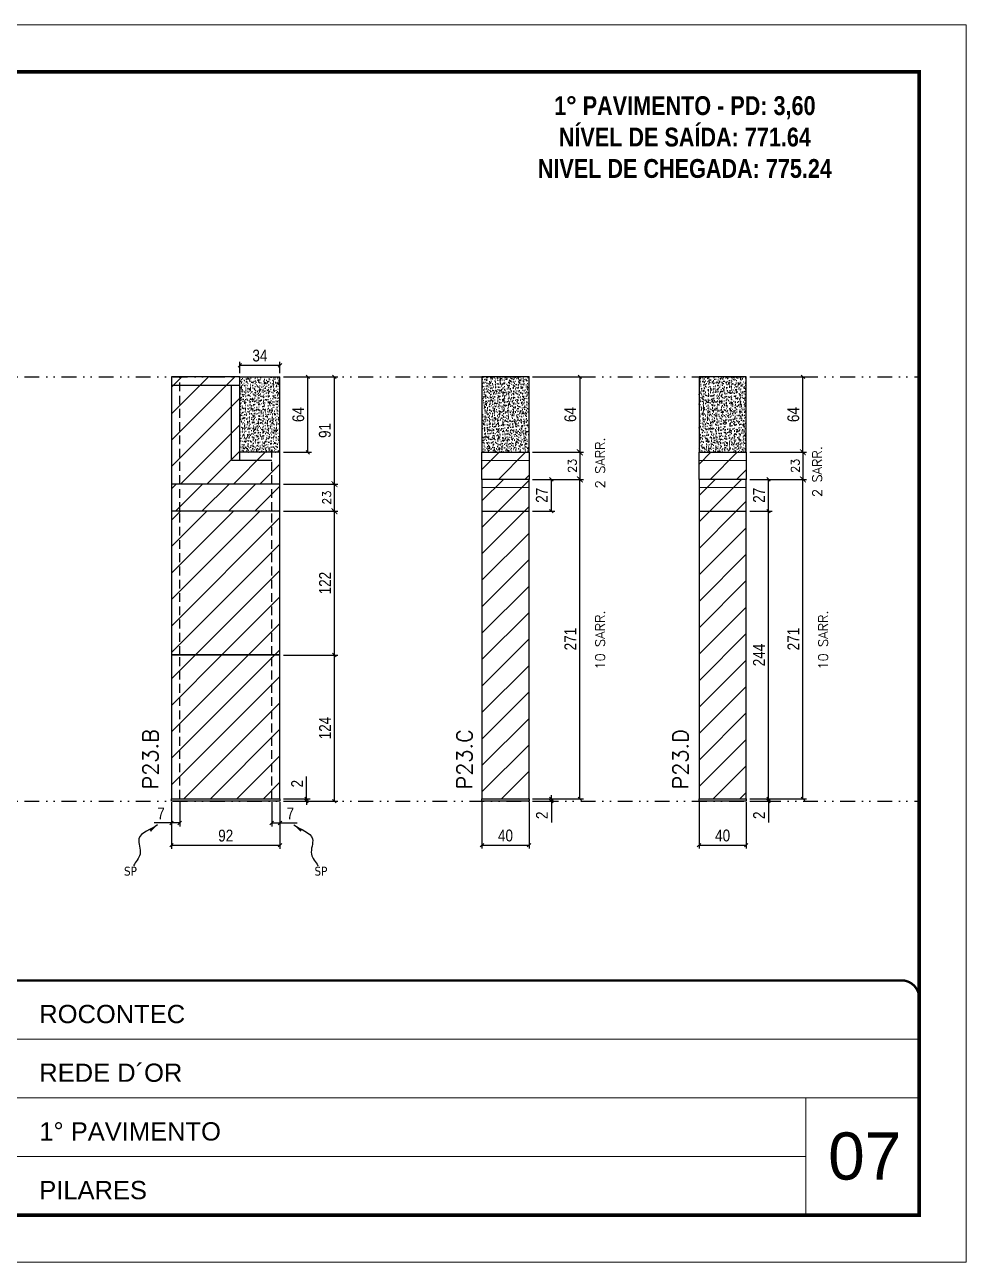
# Model space of a CAD drawing. Extents: x 2949 to 9203, y -16089 to 12527.
# Drawn here: x 6819 to 7618, y 10328 to 11378 of the extents above; entities that cross this region are included whole.
import ezdxf

# ---------------------------------------------------------------- set-up
doc = ezdxf.new("R2010")
doc.units = 0
for name, pattern in [('CONTINUO', [0]), ('DASHED', [0.75, 0.5, -0.25]), ('DIVIDE2', [0.625, 0.25, -0.125, 0, -0.125, 0, -0.125]), ('HIDDEN', [0.375, 0.25, -0.125])]:
    doc.linetypes.add(name, pattern=pattern)
for name, color, linetype, lineweight in [('CARIMBO', 255, 'Continuous', 9), ('Folhas', 255, 'Continuous', 9), ('Hachura', 251, 'Continuous', 9), ('Sarr 2.2x7', 40, 'Continuous', 9), ('SARRAFO DE PRESSAO', 251, 'DASHED', 9), ('Texto Seção', 7, 'Continuous', 15)]:
    doc.layers.add(name, color=color, linetype=linetype, lineweight=lineweight)
for name, color, linetype in [('COTA', 241, 'Continuous'), ('NOMENCLATURA', 7, 'Continuous'), ('Nível', 160, 'Continuous'), ('Painéis', 200, 'Continuous'), ('SARR_2.2x7', 40, 'Continuous'), ('Sarrafo de Pressão', 42, 'HIDDEN'), ('texto', 7, 'Continuous')]:
    doc.layers.add(name, color=color, linetype=linetype)
doc.styles.add('ARIAL', font='arial.ttf')
doc.styles.add('COTA TECNICA', font='techl___.ttf', dxfattribs={"height": 10})
doc.styles.add('COTA TECNICA-50', font='techl___.ttf', dxfattribs={"height": 10})
doc.styles.add('REGUA-120', font='ROMANS.shx', dxfattribs={"height": 15})
doc.styles.add('ROMANC', font='techb___.ttf', dxfattribs={"height": 2.5})
doc.styles.add('ROMANS', font='romans.shx')
doc.styles.get("Standard").update_dxf_attribs({"font": 'arial.ttf'})
doc.dimstyles.new('COTA PAINEL-50', dxfattribs={"dimtxt": 10, "dimasz": 3, "dimexe": 3, "dimexo": 3, "dimgap": 3, "dimtad": 1, "dimdec": 1, "dimzin": 12, "dimdsep": 46, "dimtxsty": 'COTA TECNICA-50', "dimblk1": 'OBLIQUE', "dimblk2": 'OBLIQUE', "dimsah": 1, "dimcen": 0.9, "dimclrd": 4, "dimclre": 4, "dimclrt": 240, "dimadec": 1, "dimazin": 3, "dimtfac": 1, "dimtdec": 1, "dimtmove": 0, "dimatfit": 3, "dimfxl": 1, "dimtolj": 1, "dimtzin": 12, "dimarcsym": 0})
doc.dimstyles.new('Cota Paínel', dxfattribs={"dimtxt": 7, "dimasz": 5, "dimexe": 3, "dimexo": 3, "dimgap": 3, "dimtad": 1, "dimdec": 1, "dimzin": 12, "dimdsep": 46, "dimtxsty": 'ROMANS', "dimblk": 'ARCHTICK', "dimcen": 0, "dimclrd": 4, "dimclre": 4, "dimclrt": 1, "dimadec": 1, "dimazin": 3, "dimtfac": 1, "dimtdec": 1, "dimtmove": 0, "dimatfit": 3, "dimldrblk": 'OBLIQUE', "dimfxl": 1, "dimtolj": 1, "dimtzin": 12, "dimarcsym": 0})
doc.dimstyles.new('PAINEL', dxfattribs={"dimtxt": 10, "dimasz": 3, "dimexe": 3, "dimexo": 3, "dimgap": 3, "dimtad": 1, "dimdec": 1, "dimzin": 12, "dimdsep": 46, "dimtxsty": 'COTA TECNICA', "dimblk1": 'OBLIQUE', "dimblk2": 'OBLIQUE', "dimsah": 1, "dimcen": 0.9, "dimclrd": 4, "dimclre": 4, "dimclrt": 240, "dimadec": 1, "dimazin": 3, "dimtfac": 1, "dimtdec": 1, "dimtmove": 0, "dimatfit": 3, "dimfxl": 1, "dimtolj": 1, "dimtzin": 12, "dimarcsym": 0})
doc.dimstyles.get("Standard").update_dxf_attribs({"dimtxt": 0.18, "dimasz": 0.18, "dimexe": 0.18, "dimexo": 0.0625, "dimgap": 0.09, "dimtad": 0, "dimtih": 1, "dimtoh": 1, "dimdec": 4, "dimzin": 0, "dimdsep": 46, "dimtxsty": 'Standard', "dimcen": 0.09, "dimadec": 0, "dimazin": 0, "dimtfac": 1, "dimtdec": 4, "dimtofl": 0, "dimtmove": 0, "dimatfit": 3, "dimfxl": 1, "dimtolj": 1, "dimtzin": 0, "dimarcsym": 0})
pattern_1 = [(45, (-126071.967, -22713.47), (-11.2253202, 11.2253202), [])]

# ---------------------------------------------------------------- blocks, each defined once
blk = doc.blocks.new('9999999999')
at = {"color": 30, "linetype": 'CONTINUO'}
for p, q in [((98564.6, 34379.6), (99584, 34379.6)), ((98564.6, 34329.8), (99488, 34329.8)), ((99584, 34329.8), (99488, 34329.8)), ((99488, 34329.8), (99488, 34230.2)), ((98564.6, 34280), (99488, 34280))]:
    blk.add_line(p, q, dxfattribs=at)
at = {"color": 30, "linetype": 'CONTINUO', "const_width": 2}
blk.add_lwpolyline([(99584, 34230.2), (99584, 34414.4, 0.414214), (99569, 34429.4), (98229, 34429.4, 0.414214), (98214, 34414.4), (98214, 34245.2, 0.414214), (98229, 34230.2), (99584, 34230.2)], format="xyb", dxfattribs=at)
at = {"layer": 'Folhas'}
blk.add_lwpolyline([(98139, 34190.2), (99624, 34190.2), (99624, 35240.2), (98139, 35240.2)], close=True, dxfattribs=at)
at = {"layer": 'Folhas', "color": 30, "const_width": 3}
blk.add_lwpolyline([(98214, 34230.2), (99584, 34230.2), (99584, 35200.2), (98214, 35200.2)], close=True, dxfattribs=at)
at = {"color": 7, "linetype": 'Continuous', "ltscale": 5, "style": 'ARIAL'}
for s, height, p in [('ROCONTEC', 15.48, (98837.7, 34393.1)), ('REDE D´OR', 15.48, (98837.7, 34343.3)), ('1° PAVIMENTO', 15.483, (98837.7, 34293.5)), ('PILARES', 15.48, (98837.7, 34243.7))]:
    blk.add_text(s, height=height, dxfattribs=at).set_placement(p)
blk = doc.blocks.new('_Oblique')
at = {"color": 0, "linetype": 'ByBlock', "lineweight": -2}
blk.add_line((-0.5, -0.5), (0.5, 0.5), dxfattribs=at)
blk = doc.blocks.new('*D227')
at = {"layer": 'COTA', "color": 4, "lineweight": -2, "transparency": 16777216}
for p, q in [((6943.4, 10718.4), (6943.4, 10679)), ((7035.4, 10718.4), (7035.4, 10679)), ((6943.4, 10682), (7035.4, 10682))]:
    blk.add_line(p, q, dxfattribs=at)
at = {"layer": 'Defpoints', "color": 0, "transparency": 16777216}
for p in [(6943.4, 10721.4), (7035.4, 10721.4), (7035.4, 10682)]:
    blk.add_point(p, dxfattribs=at)
at = {"layer": 'COTA', "color": 4, "lineweight": -2, "transparency": 16777216, "xscale": 3, "yscale": 3, "zscale": 3, "rotation": 180}
blk.add_blockref('_Oblique', (6943.4, 10682), dxfattribs=at)
at = {"layer": 'COTA', "color": 4, "lineweight": -2, "transparency": 16777216, "xscale": 3, "yscale": 3, "zscale": 3}
blk.add_blockref('_Oblique', (7035.4, 10682), dxfattribs=at)
at = {"layer": 'COTA', "color": 240, "transparency": 16777216, "insert": (6989.4, 10690.1), "char_height": 10, "attachment_point": 5, "style": 'COTA TECNICA'}
blk.add_mtext('\\A1;92', dxfattribs=at)
blk = doc.blocks.new('*D228')
at = {"layer": 'COTA', "color": 4, "lineweight": -2, "transparency": 16777216}
for p, q in [((7206.7, 10718.4), (7206.7, 10679.1)), ((7246.7, 10718.4), (7246.7, 10679.1)), ((7206.7, 10682.1), (7246.7, 10682.1))]:
    blk.add_line(p, q, dxfattribs=at)
at = {"layer": 'Defpoints', "color": 0, "transparency": 16777216}
for p in [(7206.7, 10721.4), (7246.7, 10721.4), (7246.7, 10682.1)]:
    blk.add_point(p, dxfattribs=at)
at = {"layer": 'COTA', "color": 4, "lineweight": -2, "transparency": 16777216, "xscale": 3, "yscale": 3, "zscale": 3, "rotation": 180}
blk.add_blockref('_Oblique', (7206.7, 10682.1), dxfattribs=at)
at = {"layer": 'COTA', "color": 4, "lineweight": -2, "transparency": 16777216, "xscale": 3, "yscale": 3, "zscale": 3}
blk.add_blockref('_Oblique', (7246.7, 10682.1), dxfattribs=at)
at = {"layer": 'COTA', "color": 240, "transparency": 16777216, "insert": (7226.7, 10690.2), "char_height": 10, "attachment_point": 5, "style": 'COTA TECNICA'}
blk.add_mtext('\\A1;40', dxfattribs=at)
blk = doc.blocks.new('*D229')
at = {"layer": 'COTA', "color": 4, "lineweight": -2, "transparency": 16777216}
for p, q in [((7390.9, 10718.4), (7390.9, 10679.1)), ((7430.9, 10718.4), (7430.9, 10679.1)), ((7390.9, 10682.1), (7430.9, 10682.1))]:
    blk.add_line(p, q, dxfattribs=at)
at = {"layer": 'Defpoints', "color": 0, "transparency": 16777216}
for p in [(7390.9, 10721.4), (7430.9, 10721.4), (7430.9, 10682.1)]:
    blk.add_point(p, dxfattribs=at)
at = {"layer": 'COTA', "color": 4, "lineweight": -2, "transparency": 16777216, "xscale": 3, "yscale": 3, "zscale": 3, "rotation": 180}
blk.add_blockref('_Oblique', (7390.9, 10682.1), dxfattribs=at)
at = {"layer": 'COTA', "color": 4, "lineweight": -2, "transparency": 16777216, "xscale": 3, "yscale": 3, "zscale": 3}
blk.add_blockref('_Oblique', (7430.9, 10682.1), dxfattribs=at)
at = {"layer": 'COTA', "color": 240, "transparency": 16777216, "insert": (7410.9, 10690.2), "char_height": 10, "attachment_point": 5, "style": 'COTA TECNICA'}
blk.add_mtext('\\A1;40', dxfattribs=at)
blk = doc.blocks.new('*D230')
at = {"layer": 'COTA', "color": 4, "lineweight": -2, "transparency": 16777216}
for p, q in [((7433.9, 11079.4), (7482, 11079.4)), ((7479, 11015.4), (7479, 11079.4)), ((7433.9, 11015.4), (7482, 11015.4))]:
    blk.add_line(p, q, dxfattribs=at)
at = {"layer": 'Defpoints', "color": 0, "transparency": 16777216}
for p in [(7430.9, 11079.4), (7479, 11079.4), (7430.9, 11015.4)]:
    blk.add_point(p, dxfattribs=at)
at = {"layer": 'COTA', "color": 4, "lineweight": -2, "transparency": 16777216, "xscale": 3, "yscale": 3, "zscale": 3}
for p, rotation in [((7479, 11079.4), 90), ((7479, 11015.4), 270)]:
    blk.add_blockref('_Oblique', p, dxfattribs=dict(at, rotation=rotation))
at = {"layer": 'COTA', "color": 240, "transparency": 16777216, "insert": (7470.9, 11047.4), "char_height": 10, "attachment_point": 5, "rotation": 90, "style": 'COTA TECNICA'}
blk.add_mtext('\\A1;64', dxfattribs=at)
blk = doc.blocks.new('*D233')
at = {"layer": 'COTA', "color": 4, "lineweight": -2, "transparency": 16777216}
for p, q in [((6943.4, 10716.4), (6943.4, 10697.9)), ((6950.4, 10718.4), (6950.4, 10697.9)), ((6943.4, 10700.9), (6928.7, 10700.9)), ((6950.4, 10700.9), (6943.4, 10700.9))]:
    blk.add_line(p, q, dxfattribs=at)
at = {"layer": 'Defpoints', "color": 0, "transparency": 16777216}
for p in [(6950.4, 10721.4), (6943.4, 10719.4), (6943.4, 10700.9)]:
    blk.add_point(p, dxfattribs=at)
at = {"layer": 'COTA', "color": 4, "lineweight": -2, "transparency": 16777216, "xscale": 3, "yscale": 3, "zscale": 3, "rotation": 180}
blk.add_blockref('_Oblique', (6943.4, 10700.9), dxfattribs=at)
at = {"layer": 'COTA', "color": 4, "lineweight": -2, "transparency": 16777216, "xscale": 3, "yscale": 3, "zscale": 3}
blk.add_blockref('_Oblique', (6950.4, 10700.9), dxfattribs=at)
at = {"layer": 'COTA', "color": 240, "transparency": 16777216, "insert": (6934.5, 10709), "char_height": 10, "attachment_point": 5, "style": 'COTA TECNICA-50'}
blk.add_mtext('\\A1;7', dxfattribs=at)
blk = doc.blocks.new('*D234')
at = {"layer": 'COTA', "color": 4, "lineweight": -2, "transparency": 16777216}
for p, q in [((7028.4, 10718.4), (7028.4, 10697.9)), ((7035.4, 10716.4), (7035.4, 10697.9)), ((7028.4, 10700.9), (7035.4, 10700.9)), ((7035.4, 10700.9), (7050.1, 10700.9))]:
    blk.add_line(p, q, dxfattribs=at)
at = {"layer": 'Defpoints', "color": 0, "transparency": 16777216}
for p in [(7028.4, 10721.4), (7035.4, 10719.4), (7035.4, 10700.9)]:
    blk.add_point(p, dxfattribs=at)
at = {"layer": 'COTA', "color": 4, "lineweight": -2, "transparency": 16777216, "xscale": 3, "yscale": 3, "zscale": 3, "rotation": 180}
blk.add_blockref('_Oblique', (7028.4, 10700.9), dxfattribs=at)
at = {"layer": 'COTA', "color": 4, "lineweight": -2, "transparency": 16777216, "xscale": 3, "yscale": 3, "zscale": 3}
blk.add_blockref('_Oblique', (7035.4, 10700.9), dxfattribs=at)
at = {"layer": 'COTA', "color": 240, "transparency": 16777216, "insert": (7044.2, 10709), "char_height": 10, "attachment_point": 5, "style": 'COTA TECNICA-50'}
blk.add_mtext('\\A1;7', dxfattribs=at)
blk = doc.blocks.new('*D237')
at = {"layer": 'COTA', "color": 4, "lineweight": -2, "transparency": 16777216}
for p, q in [((7038.4, 10843.4), (7084.6, 10843.4)), ((7081.6, 10719.4), (7081.6, 10843.4)), ((7038.4, 10719.4), (7084.6, 10719.4))]:
    blk.add_line(p, q, dxfattribs=at)
at = {"layer": 'Defpoints', "color": 0, "transparency": 16777216}
for p in [(7035.4, 10843.4), (7081.6, 10843.4), (7035.4, 10719.4)]:
    blk.add_point(p, dxfattribs=at)
at = {"layer": 'COTA', "color": 4, "lineweight": -2, "transparency": 16777216, "xscale": 3, "yscale": 3, "zscale": 3}
for p, rotation in [((7081.6, 10843.4), 90), ((7081.6, 10719.4), 270)]:
    blk.add_blockref('_Oblique', p, dxfattribs=dict(at, rotation=rotation))
at = {"layer": 'COTA', "color": 240, "transparency": 16777216, "insert": (7073.6, 10781.4), "char_height": 10, "attachment_point": 5, "rotation": 90, "style": 'COTA TECNICA-50'}
blk.add_mtext('\\A1;124', dxfattribs=at)
blk = doc.blocks.new('*D238')
at = {"layer": 'COTA', "color": 4, "lineweight": -2, "transparency": 16777216}
for p, q in [((7057.9, 10721.4), (7057.9, 10740.2)), ((7038.4, 10721.4), (7060.9, 10721.4)), ((7057.9, 10719.4), (7057.9, 10721.4)), ((7038.4, 10719.4), (7060.9, 10719.4)), ((7057.9, 10719.4), (7057.9, 10716.4))]:
    blk.add_line(p, q, dxfattribs=at)
at = {"layer": 'Defpoints', "color": 0, "transparency": 16777216}
for p in [(7035.4, 10721.4), (7035.4, 10719.4), (7057.9, 10719.4)]:
    blk.add_point(p, dxfattribs=at)
at = {"layer": 'COTA', "color": 4, "lineweight": -2, "transparency": 16777216, "xscale": 3, "yscale": 3, "zscale": 3}
for p, rotation in [((7057.9, 10721.4), 270), ((7057.9, 10719.4), 90)]:
    blk.add_blockref('_Oblique', p, dxfattribs=dict(at, rotation=rotation))
at = {"layer": 'COTA', "color": 240, "transparency": 16777216, "insert": (7049.9, 10734.2), "char_height": 10, "attachment_point": 5, "rotation": 90, "style": 'COTA TECNICA-50'}
blk.add_mtext('\\A1;2', dxfattribs=at)
blk = doc.blocks.new('*D239')
at = {"layer": 'COTA', "color": 4, "lineweight": -2, "transparency": 16777216}
for p, q in [((7249.7, 10721.4), (7268.6, 10721.4)), ((7265.6, 10721.4), (7265.6, 10724.4)), ((7265.6, 10721.4), (7265.6, 10719.4)), ((7249.7, 10719.4), (7268.6, 10719.4)), ((7265.6, 10719.4), (7265.6, 10701.3))]:
    blk.add_line(p, q, dxfattribs=at)
at = {"layer": 'Defpoints', "color": 0, "transparency": 16777216}
for p in [(7246.7, 10721.4), (7265.6, 10721.4), (7246.7, 10719.4)]:
    blk.add_point(p, dxfattribs=at)
at = {"layer": 'COTA', "color": 4, "lineweight": -2, "transparency": 16777216, "xscale": 3, "yscale": 3, "zscale": 3}
for p, rotation in [((7265.6, 10721.4), 270), ((7265.6, 10719.4), 90)]:
    blk.add_blockref('_Oblique', p, dxfattribs=dict(at, rotation=rotation))
at = {"layer": 'COTA', "color": 240, "transparency": 16777216, "insert": (7257.6, 10707.4), "char_height": 10, "attachment_point": 5, "rotation": 90, "style": 'COTA TECNICA-50'}
blk.add_mtext('\\A1;2', dxfattribs=at)
blk = doc.blocks.new('*D249')
at = {"layer": 'COTA', "color": 4, "linetype": 'ByBlock', "lineweight": -2, "transparency": 16777216}
for p, q in [((7249.7, 11079.4), (7292.8, 11079.4)), ((7289.8, 11079.4), (7289.8, 11015.4)), ((7249.7, 11015.4), (7292.8, 11015.4))]:
    blk.add_line(p, q, dxfattribs=at)
at = {"layer": 'Defpoints', "color": 0, "linetype": 'ByBlock', "transparency": 16777216}
for p in [(7246.7, 11079.4), (7246.7, 11015.4), (7289.8, 11015.4)]:
    blk.add_point(p, dxfattribs=at)
at = {"layer": 'COTA', "color": 4, "linetype": 'ByBlock', "lineweight": -2, "transparency": 16777216, "xscale": 3, "yscale": 3, "zscale": 3}
for p, rotation in [((7289.8, 11079.4), 90), ((7289.8, 11015.4), 270)]:
    blk.add_blockref('_Oblique', p, dxfattribs=dict(at, rotation=rotation))
at = {"layer": 'COTA', "color": 240, "linetype": 'ByBlock', "transparency": 16777216, "insert": (7281.7, 11047.4), "char_height": 10, "attachment_point": 5, "rotation": 90, "style": 'COTA TECNICA'}
blk.add_mtext('\\A1;64', dxfattribs=at)
blk = doc.blocks.new('*D250')
at = {"layer": 'COTA', "color": 4, "linetype": 'ByBlock', "lineweight": -2, "transparency": 16777216}
for p, q in [((7249.7, 10992.4), (7292.8, 10992.4)), ((7289.8, 10721.4), (7289.8, 10992.4)), ((7249.7, 10721.4), (7292.8, 10721.4))]:
    blk.add_line(p, q, dxfattribs=at)
at = {"layer": 'Defpoints', "color": 0, "linetype": 'ByBlock', "transparency": 16777216}
for p in [(7246.7, 10992.4), (7289.8, 10992.4), (7246.7, 10721.4)]:
    blk.add_point(p, dxfattribs=at)
at = {"layer": 'COTA', "color": 4, "linetype": 'ByBlock', "lineweight": -2, "transparency": 16777216, "xscale": 3, "yscale": 3, "zscale": 3}
for p, rotation in [((7289.8, 10992.4), 90), ((7289.8, 10721.4), 270)]:
    blk.add_blockref('_Oblique', p, dxfattribs=dict(at, rotation=rotation))
at = {"layer": 'COTA', "color": 240, "linetype": 'ByBlock', "transparency": 16777216, "insert": (7281.7, 10856.9), "char_height": 10, "attachment_point": 5, "rotation": 90, "style": 'COTA TECNICA'}
blk.add_mtext('\\A1;271', dxfattribs=at)
blk = doc.blocks.new('*D253')
at = {"layer": 'COTA', "color": 4, "linetype": 'ByBlock', "lineweight": -2, "transparency": 16777216}
for p, q in [((7038.4, 11079.4), (7062.1, 11079.4)), ((7059.1, 11015.4), (7059.1, 11079.4)), ((7038.4, 11015.4), (7062.1, 11015.4))]:
    blk.add_line(p, q, dxfattribs=at)
at = {"layer": 'Defpoints', "color": 0, "linetype": 'ByBlock', "transparency": 16777216}
for p in [(7035.4, 11079.4), (7059.1, 11079.4), (7035.4, 11015.4)]:
    blk.add_point(p, dxfattribs=at)
at = {"layer": 'COTA', "color": 4, "linetype": 'ByBlock', "lineweight": -2, "transparency": 16777216, "xscale": 3, "yscale": 3, "zscale": 3}
for p, rotation in [((7059.1, 11079.4), 90), ((7059.1, 11015.4), 270)]:
    blk.add_blockref('_Oblique', p, dxfattribs=dict(at, rotation=rotation))
at = {"layer": 'COTA', "color": 240, "linetype": 'ByBlock', "transparency": 16777216, "insert": (7051, 11047.4), "char_height": 10, "attachment_point": 5, "rotation": 90, "style": 'COTA TECNICA'}
blk.add_mtext('\\A1;64', dxfattribs=at)
blk = doc.blocks.new('*D254')
at = {"layer": 'COTA', "color": 4, "linetype": 'ByBlock', "lineweight": -2, "transparency": 16777216}
for p, q in [((7001.4, 11082.4), (7001.4, 11092.2)), ((7001.4, 11089.2), (7035.4, 11089.2)), ((7035.4, 11082.4), (7035.4, 11092.2))]:
    blk.add_line(p, q, dxfattribs=at)
at = {"layer": 'Defpoints', "color": 0, "linetype": 'ByBlock', "transparency": 16777216}
for p in [(7035.4, 11089.2), (7001.4, 11079.4), (7035.4, 11079.4)]:
    blk.add_point(p, dxfattribs=at)
at = {"layer": 'COTA', "color": 4, "linetype": 'ByBlock', "lineweight": -2, "transparency": 16777216, "xscale": 3, "yscale": 3, "zscale": 3, "rotation": 180}
blk.add_blockref('_Oblique', (7001.4, 11089.2), dxfattribs=at)
at = {"layer": 'COTA', "color": 4, "linetype": 'ByBlock', "lineweight": -2, "transparency": 16777216, "xscale": 3, "yscale": 3, "zscale": 3}
blk.add_blockref('_Oblique', (7035.4, 11089.2), dxfattribs=at)
at = {"layer": 'COTA', "color": 240, "linetype": 'ByBlock', "transparency": 16777216, "insert": (7018.4, 11097.4), "char_height": 10, "attachment_point": 5, "style": 'COTA TECNICA'}
blk.add_mtext('\\A1;34', dxfattribs=at)
blk = doc.blocks.new('*D255')
at = {"layer": 'COTA', "color": 4, "linetype": 'ByBlock', "lineweight": -2, "transparency": 16777216}
for p, q in [((7038.4, 11079.4), (7084.6, 11079.4)), ((7081.6, 10988.4), (7081.6, 11079.4)), ((7038.4, 10988.4), (7084.6, 10988.4))]:
    blk.add_line(p, q, dxfattribs=at)
at = {"layer": 'Defpoints', "color": 0, "linetype": 'ByBlock', "transparency": 16777216}
for p in [(7035.4, 11079.4), (7081.6, 11079.4), (7035.4, 10988.4)]:
    blk.add_point(p, dxfattribs=at)
at = {"layer": 'COTA', "color": 4, "linetype": 'ByBlock', "lineweight": -2, "transparency": 16777216, "xscale": 3, "yscale": 3, "zscale": 3}
for p, rotation in [((7081.6, 11079.4), 90), ((7081.6, 10988.4), 270)]:
    blk.add_blockref('_Oblique', p, dxfattribs=dict(at, rotation=rotation))
at = {"layer": 'COTA', "color": 240, "linetype": 'ByBlock', "transparency": 16777216, "insert": (7073.5, 11033.9), "char_height": 10, "attachment_point": 5, "rotation": 90, "style": 'COTA TECNICA'}
blk.add_mtext('\\A1;91', dxfattribs=at)
blk = doc.blocks.new('*D256')
at = {"layer": 'COTA', "color": 4, "linetype": 'ByBlock', "lineweight": -2, "transparency": 16777216}
for p, q in [((7038.4, 10965.4), (7084.6, 10965.4)), ((7081.6, 10843.4), (7081.6, 10965.4)), ((7038.4, 10843.4), (7084.6, 10843.4))]:
    blk.add_line(p, q, dxfattribs=at)
at = {"layer": 'Defpoints', "color": 0, "linetype": 'ByBlock', "transparency": 16777216}
for p in [(7035.4, 10965.4), (7081.6, 10965.4), (7035.4, 10843.4)]:
    blk.add_point(p, dxfattribs=at)
at = {"layer": 'COTA', "color": 4, "linetype": 'ByBlock', "lineweight": -2, "transparency": 16777216, "xscale": 3, "yscale": 3, "zscale": 3}
for p, rotation in [((7081.6, 10965.4), 90), ((7081.6, 10843.4), 270)]:
    blk.add_blockref('_Oblique', p, dxfattribs=dict(at, rotation=rotation))
at = {"layer": 'COTA', "color": 240, "linetype": 'ByBlock', "transparency": 16777216, "insert": (7073.6, 10904.4), "char_height": 10, "attachment_point": 5, "rotation": 90, "style": 'COTA TECNICA'}
blk.add_mtext('\\A1;122', dxfattribs=at)
blk = doc.blocks.new('*D240')
at = {"layer": 'COTA', "color": 4, "linetype": 'ByBlock', "lineweight": -2, "transparency": 16777216}
for p, q in [((7433.9, 10992.4), (7482, 10992.4)), ((7479, 10721.4), (7479, 10992.4)), ((7433.9, 10721.4), (7482, 10721.4))]:
    blk.add_line(p, q, dxfattribs=at)
at = {"layer": 'Defpoints', "color": 0, "linetype": 'ByBlock', "transparency": 16777216}
for p in [(7430.9, 10992.4), (7479, 10992.4), (7430.9, 10721.4)]:
    blk.add_point(p, dxfattribs=at)
at = {"layer": 'COTA', "color": 4, "linetype": 'ByBlock', "lineweight": -2, "transparency": 16777216, "xscale": 3, "yscale": 3, "zscale": 3}
for p, rotation in [((7479, 10992.4), 90), ((7479, 10721.4), 270)]:
    blk.add_blockref('_Oblique', p, dxfattribs=dict(at, rotation=rotation))
at = {"layer": 'COTA', "color": 240, "linetype": 'ByBlock', "transparency": 16777216, "insert": (7470.9, 10856.9), "char_height": 10, "attachment_point": 5, "rotation": 90, "style": 'COTA TECNICA'}
blk.add_mtext('\\A1;271', dxfattribs=at)
blk = doc.blocks.new('*D258')
at = {"layer": 'COTA', "color": 4, "linetype": 'ByBlock', "lineweight": -2, "transparency": 16777216}
for p, q in [((7433.9, 10721.4), (7452.8, 10721.4)), ((7449.8, 10721.4), (7449.8, 10724.4)), ((7449.8, 10721.4), (7449.8, 10719.4)), ((7433.9, 10719.4), (7452.8, 10719.4)), ((7449.8, 10719.4), (7449.8, 10701.3))]:
    blk.add_line(p, q, dxfattribs=at)
at = {"layer": 'Defpoints', "color": 0, "linetype": 'ByBlock', "transparency": 16777216}
for p in [(7430.9, 10721.4), (7430.9, 10719.4), (7449.8, 10719.4)]:
    blk.add_point(p, dxfattribs=at)
at = {"layer": 'COTA', "color": 4, "linetype": 'ByBlock', "lineweight": -2, "transparency": 16777216, "xscale": 3, "yscale": 3, "zscale": 3}
for p, rotation in [((7449.8, 10721.4), 270), ((7449.8, 10719.4), 90)]:
    blk.add_blockref('_Oblique', p, dxfattribs=dict(at, rotation=rotation))
at = {"layer": 'COTA', "color": 240, "linetype": 'ByBlock', "transparency": 16777216, "insert": (7441.8, 10707.4), "char_height": 10, "attachment_point": 5, "rotation": 90, "style": 'COTA TECNICA'}
blk.add_mtext('\\A1;2', dxfattribs=at)
blk = doc.blocks.new('*D245')
at = {"layer": 'COTA', "color": 4, "linetype": 'ByBlock', "lineweight": -2, "transparency": 16777216}
for p, q in [((7433.9, 10965.4), (7452.8, 10965.4)), ((7449.8, 10721.4), (7449.8, 10965.4)), ((7433.9, 10721.4), (7452.8, 10721.4))]:
    blk.add_line(p, q, dxfattribs=at)
at = {"layer": 'Defpoints', "color": 0, "linetype": 'ByBlock', "transparency": 16777216}
for p in [(7430.9, 10965.4), (7449.8, 10965.4), (7430.9, 10721.4)]:
    blk.add_point(p, dxfattribs=at)
at = {"layer": 'COTA', "color": 4, "linetype": 'ByBlock', "lineweight": -2, "transparency": 16777216, "xscale": 3, "yscale": 3, "zscale": 3}
for p, rotation in [((7449.8, 10965.4), 90), ((7449.8, 10721.4), 270)]:
    blk.add_blockref('_Oblique', p, dxfattribs=dict(at, rotation=rotation))
at = {"layer": 'COTA', "color": 240, "linetype": 'ByBlock', "transparency": 16777216, "insert": (7441.7, 10843.4), "char_height": 10, "attachment_point": 5, "rotation": 90, "style": 'COTA TECNICA'}
blk.add_mtext('\\A1;244', dxfattribs=at)
blk = doc.blocks.new('*D246')
at = {"layer": 'COTA', "color": 4, "linetype": 'ByBlock', "lineweight": -2, "transparency": 16777216}
for p, q in [((7433.9, 10992.4), (7452.8, 10992.4)), ((7449.8, 10965.4), (7449.8, 10992.4)), ((7433.9, 10965.4), (7452.8, 10965.4))]:
    blk.add_line(p, q, dxfattribs=at)
at = {"layer": 'Defpoints', "color": 0, "linetype": 'ByBlock', "transparency": 16777216}
for p in [(7430.9, 10992.4), (7449.8, 10992.4), (7430.9, 10965.4)]:
    blk.add_point(p, dxfattribs=at)
at = {"layer": 'COTA', "color": 4, "linetype": 'ByBlock', "lineweight": -2, "transparency": 16777216, "xscale": 3, "yscale": 3, "zscale": 3}
for p, rotation in [((7449.8, 10992.4), 90), ((7449.8, 10965.4), 270)]:
    blk.add_blockref('_Oblique', p, dxfattribs=dict(at, rotation=rotation))
at = {"layer": 'COTA', "color": 240, "linetype": 'ByBlock', "transparency": 16777216, "insert": (7441.7, 10978.9), "char_height": 10, "attachment_point": 5, "rotation": 90, "style": 'COTA TECNICA'}
blk.add_mtext('\\A1;27', dxfattribs=at)
blk = doc.blocks.new('*D247')
at = {"layer": 'COTA', "color": 4, "linetype": 'ByBlock', "lineweight": -2, "transparency": 16777216}
for p, q in [((7433.9, 10965.4), (7452.8, 10965.4)), ((7449.8, 10721.4), (7449.8, 10965.4)), ((7433.9, 10721.4), (7452.8, 10721.4))]:
    blk.add_line(p, q, dxfattribs=at)
at = {"layer": 'Defpoints', "color": 0, "linetype": 'ByBlock', "transparency": 16777216}
for p in [(7430.9, 10965.4), (7449.8, 10965.4), (7430.9, 10721.4)]:
    blk.add_point(p, dxfattribs=at)
at = {"layer": 'COTA', "color": 4, "linetype": 'ByBlock', "lineweight": -2, "transparency": 16777216, "xscale": 3, "yscale": 3, "zscale": 3}
for p, rotation in [((7449.8, 10965.4), 90), ((7449.8, 10721.4), 270)]:
    blk.add_blockref('_Oblique', p, dxfattribs=dict(at, rotation=rotation))
at = {"layer": 'COTA', "color": 240, "linetype": 'ByBlock', "transparency": 16777216, "insert": (7441.7, 10843.4), "char_height": 10, "attachment_point": 5, "rotation": 90, "style": 'COTA TECNICA'}
blk.add_mtext('\\A1;244', dxfattribs=at)
blk = doc.blocks.new('*D216')
at = {"layer": 'COTA', "color": 4, "linetype": 'ByBlock', "lineweight": -2, "transparency": 16777216}
for p, q in [((7249.7, 10992.4), (7268.6, 10992.4)), ((7265.6, 10965.4), (7265.6, 10992.4)), ((7249.7, 10965.4), (7268.6, 10965.4))]:
    blk.add_line(p, q, dxfattribs=at)
at = {"layer": 'Defpoints', "color": 0, "linetype": 'ByBlock', "transparency": 16777216}
for p in [(7246.7, 10992.4), (7265.6, 10992.4), (7246.7, 10965.4)]:
    blk.add_point(p, dxfattribs=at)
at = {"layer": 'COTA', "color": 4, "linetype": 'ByBlock', "lineweight": -2, "transparency": 16777216, "xscale": 3, "yscale": 3, "zscale": 3}
for p, rotation in [((7265.6, 10992.4), 90), ((7265.6, 10965.4), 270)]:
    blk.add_blockref('_Oblique', p, dxfattribs=dict(at, rotation=rotation))
at = {"layer": 'COTA', "color": 240, "linetype": 'ByBlock', "transparency": 16777216, "insert": (7257.5, 10978.9), "char_height": 10, "attachment_point": 5, "rotation": 90, "style": 'COTA TECNICA'}
blk.add_mtext('\\A1;27', dxfattribs=at)
blk = doc.blocks.new('_ArchTick')
at = {"color": 0, "linetype": 'ByBlock', "const_width": 0.15}
blk.add_lwpolyline([(-0.5, -0.5), (0.5, 0.5)], dxfattribs=at)
blk = doc.blocks.new('*D242')
at = {"layer": 'COTA', "color": 4, "lineweight": -2, "transparency": 16777216}
for p, q in [((7038.4, 10988.4), (7084.6, 10988.4)), ((7081.6, 10965.4), (7081.6, 10988.4)), ((7038.4, 10965.4), (7084.6, 10965.4))]:
    blk.add_line(p, q, dxfattribs=at)
at = {"layer": 'Defpoints', "color": 0, "transparency": 16777216}
for p in [(7035.4, 10988.4), (7081.6, 10988.4), (7035.4, 10965.4)]:
    blk.add_point(p, dxfattribs=at)
at = {"layer": 'COTA', "color": 4, "lineweight": -2, "transparency": 16777216, "xscale": 5, "yscale": 5, "zscale": 5}
for p, rotation in [((7081.6, 10988.4), 90), ((7081.6, 10965.4), 270)]:
    blk.add_blockref('_ArchTick', p, dxfattribs=dict(at, rotation=rotation))
at = {"layer": 'COTA', "color": 1, "transparency": 16777216, "insert": (7075.1, 10976.9), "char_height": 7, "attachment_point": 5, "rotation": 90, "style": 'ROMANS'}
blk.add_mtext('\\A1;23', dxfattribs=at)
blk = doc.blocks.new('*D243')
at = {"layer": 'COTA', "color": 4, "lineweight": -2, "transparency": 16777216}
for p, q in [((7249.7, 11015.4), (7292.8, 11015.4)), ((7289.8, 11015.4), (7289.8, 10992.4)), ((7249.7, 10992.4), (7292.8, 10992.4))]:
    blk.add_line(p, q, dxfattribs=at)
at = {"layer": 'Defpoints', "color": 0, "transparency": 16777216}
for p in [(7246.7, 11015.4), (7246.7, 10992.4), (7289.8, 10992.4)]:
    blk.add_point(p, dxfattribs=at)
at = {"layer": 'COTA', "color": 4, "lineweight": -2, "transparency": 16777216, "xscale": 5, "yscale": 5, "zscale": 5}
for p, rotation in [((7289.8, 11015.4), 90), ((7289.8, 10992.4), 270)]:
    blk.add_blockref('_ArchTick', p, dxfattribs=dict(at, rotation=rotation))
at = {"layer": 'COTA', "color": 1, "transparency": 16777216, "insert": (7283.3, 11003.9), "char_height": 7, "attachment_point": 5, "rotation": 90, "style": 'ROMANS'}
blk.add_mtext('\\A1;23', dxfattribs=at)
blk = doc.blocks.new('*D244')
at = {"layer": 'COTA', "color": 4, "lineweight": -2, "transparency": 16777216}
for p, q in [((7433.9, 11015.4), (7482, 11015.4)), ((7479, 11015.4), (7479, 10992.4)), ((7433.9, 10992.4), (7482, 10992.4))]:
    blk.add_line(p, q, dxfattribs=at)
at = {"layer": 'Defpoints', "color": 0, "transparency": 16777216}
for p in [(7430.9, 11015.4), (7430.9, 10992.4), (7479, 10992.4)]:
    blk.add_point(p, dxfattribs=at)
at = {"layer": 'COTA', "color": 4, "lineweight": -2, "transparency": 16777216, "xscale": 5, "yscale": 5, "zscale": 5}
for p, rotation in [((7479, 11015.4), 90), ((7479, 10992.4), 270)]:
    blk.add_blockref('_ArchTick', p, dxfattribs=dict(at, rotation=rotation))
at = {"layer": 'COTA', "color": 1, "transparency": 16777216, "insert": (7472.5, 11003.9), "char_height": 7, "attachment_point": 5, "rotation": 90, "style": 'ROMANS'}
blk.add_mtext('\\A1;23', dxfattribs=at)

msp = doc.modelspace()

# ---------------------------------------------------------------- hatches: boundary and pattern name
at = {"layer": 'COTA', "linetype": 'ByBlock'}
h = msp.add_hatch(dxfattribs=at)
h.set_pattern_fill('AR-CONC', color=256, scale=0.03)
h.set_pattern_definition([(50, (-122909.8967, -20433.3203), (5.46554007, -0.47817257), [0.5715, -6.2865]), (355, (-122909.897, -20433.3203), (-1.05730264, 5.73170536), [0.4572, -5.02921753]), (100.4514447, (-122909.441, -20433.36), (4.40823741, 5.25353256), [0.48570026, -5.34270734]), (46.1842, (-122909.897, -20431.796), (8.13237123, -1.26126984), [0.85725, -9.42975]), (96.6355576, (-122909.219, -20431.9014), (7.122124, 7.42278374), [0.7285507, -8.01406824]), (351.184151, (-122909.897, -20431.796), (7.122124, 7.42278374), [0.685799, -7.54379196]), (21, (-122909.1347, -20432.1773), (4.54843174, -3.06795595), [0.5715, -6.2865]), (326, (-122909.135, -20432.1773), (1.85406085, 5.52563898), [0.4572, -5.0292]), (71.451445, (-122908.7557, -20432.433), (6.40249258, 2.45768307), [0.48570026, -5.34269813]), (37.5, (-122909.8967, -20433.3203), (0.092658098, 2.536651166), [0, -4.96824, 0, -5.1054, 0, -5.04825]), (7.5, (-122909.8967, -20433.3203), (2.004589875, 3.005417245), [0, -2.91084, 0, -4.85394, 0, -1.92405]), (327.5, (-122911.596, -20433.3203), (4.067717855, -0.17186232), [0, -1.905, 0, -5.9436, 0, -7.8867]), (317.5, (-122912.358, -20433.3203), (4.44387544, 0.76279473), [0, -2.4765, 0, -3.94716, 0, -5.6007])])
h.paths.add_polyline_path([(7001.38, 11015.44), (7035.38, 11015.44), (7035.38, 11079.44), (7001.38, 11079.44)])
h = msp.add_hatch(dxfattribs=at)
h.set_pattern_fill('AR-CONC', color=256, scale=0.03)
h.set_pattern_definition([(50, (-122919.8933, -20433.3203), (5.46554007, -0.47817257), [0.5715, -6.2865]), (355, (-122919.8933, -20433.3203), (-1.05730264, 5.73170536), [0.4572, -5.02921753]), (100.4514447, (-122919.438, -20433.36), (4.40823741, 5.25353256), [0.48570026, -5.34270734]), (46.1842, (-122919.893, -20431.796), (8.13237123, -1.26126984), [0.85725, -9.42975]), (96.6355576, (-122919.2156, -20431.9014), (7.122124, 7.42278374), [0.7285507, -8.01406824]), (351.184151, (-122919.893, -20431.796), (7.122124, 7.42278374), [0.685799, -7.54379196]), (21, (-122919.1313, -20432.1773), (4.54843174, -3.06795595), [0.5715, -6.2865]), (326, (-122919.1313, -20432.1773), (1.85406085, 5.52563898), [0.4572, -5.0292]), (71.451445, (-122918.752, -20432.433), (6.40249258, 2.45768307), [0.48570026, -5.34269813]), (37.5, (-122919.8933, -20433.3203), (0.092658098, 2.536651166), [0, -4.96824, 0, -5.1054, 0, -5.04825]), (7.5, (-122919.8933, -20433.3203), (2.004589875, 3.005417245), [0, -2.91084, 0, -4.85394, 0, -1.92405]), (327.5, (-122921.5926, -20433.3203), (4.067717855, -0.17186232), [0, -1.905, 0, -5.9436, 0, -7.8867]), (317.5, (-122922.3546, -20433.3203), (4.44387544, 0.76279473), [0, -2.4765, 0, -3.94716, 0, -5.6007])])
h.paths.add_polyline_path([(7206.71, 11015.44), (7246.71, 11015.44), (7246.71, 11079.44), (7206.71, 11079.44)])
h = msp.add_hatch(dxfattribs=at)
h.set_pattern_fill('AR-CONC', color=256, scale=0.03)
h.set_pattern_definition([(50, (-122909.8967, -20433.3203), (5.46554007, -0.47817257), [0.5715, -6.2865]), (355, (-122909.897, -20433.3203), (-1.05730264, 5.73170536), [0.4572, -5.02921753]), (100.4514447, (-122909.441, -20433.36), (4.40823741, 5.25353256), [0.48570026, -5.34270734]), (46.1842, (-122909.897, -20431.796), (8.13237123, -1.26126984), [0.85725, -9.42975]), (96.6355576, (-122909.219, -20431.9014), (7.122124, 7.42278374), [0.7285507, -8.01406824]), (351.184151, (-122909.897, -20431.796), (7.122124, 7.42278374), [0.685799, -7.54379196]), (21, (-122909.1347, -20432.1773), (4.54843174, -3.06795595), [0.5715, -6.2865]), (326, (-122909.135, -20432.1773), (1.85406085, 5.52563898), [0.4572, -5.0292]), (71.451445, (-122908.7557, -20432.433), (6.40249258, 2.45768307), [0.48570026, -5.34269813]), (37.5, (-122909.8967, -20433.3203), (0.092658098, 2.536651166), [0, -4.96824, 0, -5.1054, 0, -5.04825]), (7.5, (-122909.8967, -20433.3203), (2.004589875, 3.005417245), [0, -2.91084, 0, -4.85394, 0, -1.92405]), (327.5, (-122911.596, -20433.3203), (4.067717855, -0.17186232), [0, -1.905, 0, -5.9436, 0, -7.8867]), (317.5, (-122912.358, -20433.3203), (4.44387544, 0.76279473), [0, -2.4765, 0, -3.94716, 0, -5.6007])])
h.paths.add_polyline_path([(7390.88, 11015.44), (7430.88, 11015.44), (7430.88, 11079.44), (7390.88, 11079.44)])
at = {"layer": 'Hachura', "linetype": 'ByBlock'}
h = msp.add_hatch(dxfattribs=at)
h.set_pattern_fill('ANSI31', color=256, scale=5)
h.set_pattern_definition([(45, (-126071.967, -22690.47), (-11.2253202, 11.2253202), [])])
h.paths.add_polyline_path([(7035.38, 11015.44), (7001.38, 11015.44), (7001.38, 11079.44), (6943.38, 11079.44), (6943.38, 10988.44), (7035.38, 10988.44)])
h = msp.add_hatch(dxfattribs=at)
h.set_pattern_fill('ANSI31', color=256, scale=5)
h.paths.add_polyline_path([(7246.71, 11015.44), (7206.71, 11015.44), (7206.71, 10992.44), (7246.71, 10992.44)])
h = msp.add_hatch(dxfattribs=at)
h.set_pattern_fill('ANSI31', color=256, scale=5)
h.paths.add_polyline_path([(7430.88, 11015.44), (7390.88, 11015.44), (7390.88, 10992.44), (7430.88, 10992.44)])
h = msp.add_hatch(dxfattribs=at)
h.set_pattern_fill('ANSI31', color=256, scale=5)
h.paths.add_polyline_path([(7035.38, 10988.44), (6943.38, 10988.44), (6943.38, 10965.44), (7035.38, 10965.44)])
h = msp.add_hatch(dxfattribs=at)
h.set_pattern_fill('ANSI31', color=256, scale=5)
h.set_pattern_definition(pattern_1)
h.paths.add_polyline_path([(7246.71, 10983.44), (7246.71, 10992.44), (7206.71, 10992.44), (7206.71, 10983.44), (7206.71, 10965.44), (7246.71, 10965.44)])
h = msp.add_hatch(dxfattribs=at)
h.set_pattern_fill('ANSI31', color=256, scale=5)
h.set_pattern_definition(pattern_1)
h.paths.add_polyline_path([(7430.88, 10992.44), (7390.88, 10992.44), (7390.88, 10965.44), (7430.88, 10965.44)])
h = msp.add_hatch(dxfattribs=at)
h.set_pattern_fill('ANSI31', color=256, scale=5)
h.set_pattern_definition(pattern_1)
h.paths.add_polyline_path([(7035.38, 10965.44), (6943.38, 10965.44), (6943.38, 10843.44), (7035.38, 10843.44)])
h = msp.add_hatch(dxfattribs=at)
h.set_pattern_fill('ANSI31', color=256, scale=5)
h.set_pattern_definition(pattern_1)
h.paths.add_polyline_path([(7246.71, 10965.44), (7206.71, 10965.44), (7206.71, 10721.44), (7246.71, 10721.44)])
h = msp.add_hatch(dxfattribs=at)
h.set_pattern_fill('ANSI31', color=256, scale=5)
h.set_pattern_definition(pattern_1)
h.paths.add_polyline_path([(7430.88, 10965.44), (7390.88, 10965.44), (7390.88, 10721.44), (7430.88, 10721.44)])
h = msp.add_hatch(dxfattribs=at)
h.set_pattern_fill('ANSI31', color=256, scale=5)
h.set_pattern_definition(pattern_1)
h.paths.add_polyline_path([(7035.38, 10843.44), (6943.38, 10843.44), (6943.38, 10721.44), (7035.38, 10721.44)])

# ---------------------------------------------------------------- linework, layer by layer
at = {"layer": 'COTA', "linetype": 'ByBlock'}
for p in [(7001.38, 11079.44), (7035.38, 11015.44)]:
    msp.add_line(p, (7035.38, 11079.44), dxfattribs=at)
for points in [[(7206.71, 11015.44), (7246.71, 11015.44), (7246.71, 11079.44), (7206.71, 11079.44)], [(7390.88, 11015.44), (7430.88, 11015.44), (7430.88, 11079.44), (7390.88, 11079.44)]]:
    msp.add_lwpolyline(points, close=True, dxfattribs=at)
at = {"layer": 'Nível', "color": 4, "linetype": 'DIVIDE2', "ltscale": 50}
for p, q in [((6567.19, 11079.44), (7577.53, 11079.44)), ((6567.19, 10719.44), (7577.53, 10719.44))]:
    msp.add_line(p, q, dxfattribs=at)
at = {"layer": 'Painéis'}
for p, q in [((6943.38, 11079.44), (6943.38, 10721.44)), ((7001.38, 11079.44), (6943.38, 11079.44)), ((7001.38, 11015.44), (7001.38, 11079.44)), ((7035.38, 11015.44), (7001.38, 11015.44)), ((7035.38, 10721.44), (7035.38, 11015.44)), ((7035.38, 10988.44), (6943.38, 10988.44)), ((7206.71, 10983.44), (7206.71, 10721.44)), ((7246.71, 10721.44), (7246.71, 10983.44)), ((7390.88, 10992.44), (7390.88, 10721.44)), ((7430.88, 10721.44), (7430.88, 10992.44)), ((7035.38, 10965.44), (6943.38, 10965.44)), ((7206.71, 10965.44), (7246.71, 10965.44)), ((7390.88, 10965.44), (7430.88, 10965.44)), ((7035.38, 10843.44), (6943.38, 10843.44)), ((6943.38, 10843.44), (7035.38, 10843.44)), ((6943.38, 10721.44), (7035.38, 10721.44)), ((7206.71, 10721.44), (7246.71, 10721.44)), ((7206.71, 10721.44), (7246.71, 10721.44)), ((7206.71, 10719.44), (7206.71, 10721.44)), ((7246.71, 10721.44), (7246.71, 10719.44)), ((7390.88, 10721.44), (7430.88, 10721.44)), ((7390.88, 10721.44), (7430.88, 10721.44)), ((7390.88, 10719.44), (7390.88, 10721.44)), ((7430.88, 10721.44), (7430.88, 10719.44)), ((7246.71, 10719.44), (7206.71, 10719.44)), ((7430.88, 10719.44), (7390.88, 10719.44))]:
    msp.add_line(p, q, dxfattribs=at)
for points in [[(7206.71, 11015.44), (7246.71, 11015.44), (7246.71, 10992.44), (7206.71, 10992.44)], [(7390.88, 11015.44), (7430.88, 11015.44), (7430.88, 10992.44), (7390.88, 10992.44)], [(6943.38, 10721.44), (7035.38, 10721.44), (7035.38, 10719.44), (6943.38, 10719.44)]]:
    msp.add_lwpolyline(points, close=True, dxfattribs=at)
msp.add_lwpolyline([(7246.71, 10983.44), (7246.71, 10992.44), (7206.71, 10992.44), (7206.71, 10983.44)], dxfattribs=at)
at = {"layer": 'Sarr 2.2x7'}
for p, q in [((7206.71, 11008.44), (7246.71, 11008.44)), ((7390.88, 11008.44), (7430.88, 11008.44)), ((7206.71, 10985.44), (7246.71, 10985.44)), ((7390.88, 10985.44), (7430.88, 10985.44))]:
    msp.add_line(p, q, dxfattribs=at)
at = {"layer": 'Sarr 2.2x7', "linetype": 'Continuous'}
msp.add_line((7430.88, 10992.44), (7430.88, 10985.44), dxfattribs=at)
at = {"layer": 'SARR_2.2x7'}
for p, q in [((6943.38, 11072.44), (7001.38, 11072.44)), ((6994.38, 11008.44), (6994.38, 11072.44)), ((7001.38, 11008.44), (7001.38, 11015.44)), ((7028.38, 11008.44), (6994.38, 11008.44))]:
    msp.add_line(p, q, dxfattribs=at)
at = {"layer": 'Sarrafo de Pressão', "ltscale": 30}
for p, q in [((6950.38, 10988.44), (6950.38, 11079.44)), ((7028.38, 10988.44), (7028.38, 11015.44)), ((6950.38, 10965.44), (6950.38, 10988.44)), ((7028.38, 10965.44), (7028.38, 10988.44)), ((6950.38, 10843.44), (6950.38, 10965.44)), ((7028.38, 10843.44), (7028.38, 10965.44)), ((6950.38, 10721.44), (6950.38, 10843.44)), ((7028.38, 10721.44), (7028.38, 10843.44))]:
    msp.add_line(p, q, dxfattribs=at)

# ---------------------------------------------------------------- block references
at = {"layer": 'SARRAFO DE PRESSAO', "color": 6, "linetype": 'ByBlock'}
msp.add_blockref('9999999999', (-92006.44, -23862.05), dxfattribs=at)

# ---------------------------------------------------------------- texts
at = {"layer": 'CARIMBO', "style": 'ARIAL'}
msp.add_text('07', height=40, dxfattribs=at).set_placement((7500.39, 10398.3))
at = {"layer": 'NOMENCLATURA', "color": 2, "insert": (7378.86, 11344.22), "char_height": 16, "attachment_point": 2, "style": 'ROMANC'}
msp.add_mtext_dynamic_manual_height_columns('\\P1° PAVIMENTO - PD: 3,60\\PNÍVEL DE SAÍDA: 771.64\\PNIVEL DE CHEGADA: 775.24', width=300.2766, gutter_width=1, heights=[0], dxfattribs=at)
at = {"layer": 'texto', "color": 0, "char_height": 7.5, "attachment_point": 5}
for insert in [(6908.61, 10659.95), (7070.16, 10659.95)]:
    msp.add_mtext('{\\fTahoma|b0|i0|c0|p34;\\C4;SP}', dxfattribs=dict(at, insert=insert))
at = {"layer": 'Texto Seção', "linetype": 'Continuous', "style": 'ROMANS'}
for s, p in [('2 SARR.', (7310.99, 10984.81)), ('2 SARR.', (7495.16, 10977.43)), ('10 SARR.', (7310.99, 10831.09)), ('10 SARR.', (7500.21, 10831.09))]:
    msp.add_text(s, height=8, rotation=90, dxfattribs=at).set_placement(p)
at = {"layer": 'Texto Seção', "style": 'REGUA-120'}
for s, p in [('P23.B', (6932.04, 10729.22)), ('P23.C', (7198.45, 10729.22)), ('P23.D', (7381.74, 10729.22))]:
    msp.add_text(s, height=13, rotation=90, dxfattribs=at).set_placement(p)

# ---------------------------------------------------------------- dimensions: what is measured, and where the dimension line sits
at = {"layer": 'COTA', "linetype": 'ByBlock'}
dim = msp.add_linear_dim(base=(7035.38, 11089.16), p1=(7001.38, 11079.44), p2=(7035.38, 11079.44), dimstyle='PAINEL', override={"dimtmove": 1}, dxfattribs=at)
dim.commit()
dim.dimension.update_dxf_attribs({"geometry": '*D254', "text_midpoint": (7018.38, 11097.38)})
for base, p1, p2, picture, middle in [((7059.1, 11079.44), (7035.38, 11015.44), (7035.38, 11079.44), '*D253', (7051, 11047.44)), ((7081.62, 11079.44), (7035.38, 10988.44), (7035.38, 11079.44), '*D255', (7073.54, 11033.94)), ((7289.79, 11015.44), (7246.71, 11079.44), (7246.71, 11015.44), '*D249', (7281.69, 11047.44)), ((7289.79, 10992.44), (7246.71, 10721.44), (7246.71, 10992.44), '*D250', (7281.72, 10856.94)), ((7479.01, 10992.44), (7430.88, 10721.44), (7430.88, 10992.44), '*D240', (7470.94, 10856.94)), ((7081.62, 10965.44), (7035.38, 10843.44), (7035.38, 10965.44), '*D256', (7073.56, 10904.44)), ((7449.78, 10965.44), (7430.88, 10721.44), (7430.88, 10965.44), '*D245', (7441.71, 10843.44)), ((7449.78, 10965.44), (7430.88, 10721.44), (7430.88, 10965.44), '*D247', (7441.71, 10843.44)), ((7449.78, 10719.44), (7430.88, 10721.44), (7430.88, 10719.44), '*D258', (7441.78, 10707.39))]:
    dim = msp.add_linear_dim(base=base, p1=p1, p2=p2, angle=90, dimstyle='PAINEL', dxfattribs=at)
    dim.commit()
    dim.dimension.update_dxf_attribs({"geometry": picture, "text_midpoint": middle})
at = {"layer": 'COTA'}
dim = msp.add_linear_dim(base=(7479.01, 11079.44), p1=(7430.88, 11015.44), p2=(7430.88, 11079.44), angle=90, dimstyle='PAINEL', override={"dimarcsym": 2}, dxfattribs=at)
dim.commit()
dim.dimension.update_dxf_attribs({"geometry": '*D230', "text_midpoint": (7470.91, 11047.44)})
for base, p1, p2, angle, dimstyle, picture, middle in [((7289.79, 10992.44), (7246.71, 11015.44), (7246.71, 10992.44), 90, 'Cota Paínel', '*D243', (7283.29, 11003.94)), ((7479.01, 10992.44), (7430.88, 11015.44), (7430.88, 10992.44), 90, 'Cota Paínel', '*D244', (7472.51, 11003.94)), ((7081.62, 10988.44), (7035.38, 10965.44), (7035.38, 10988.44), 90, 'Cota Paínel', '*D242', (7075.12, 10976.94)), ((7081.62, 10843.44), (7035.38, 10719.44), (7035.38, 10843.44), 90, 'COTA PAINEL-50', '*D237', (7073.55, 10781.44)), ((6943.38, 10700.93), (6950.38, 10721.44), (6943.38, 10719.44), 180, 'COTA PAINEL-50', '*D233', (6934.52, 10709.01))]:
    dim = msp.add_linear_dim(base=base, p1=p1, p2=p2, angle=angle, dimstyle=dimstyle, dxfattribs=at)
    dim.commit()
    dim.dimension.update_dxf_attribs({"geometry": picture, "text_midpoint": middle})
at = {"layer": 'COTA', "linetype": 'ByBlock'}
for base, p1, p2, picture, middle in [((7265.62, 10992.44), (7246.71, 10965.44), (7246.71, 10992.44), '*D216', (7257.54, 10978.94)), ((7449.78, 10992.44), (7430.88, 10965.44), (7430.88, 10992.44), '*D246', (7441.71, 10978.94))]:
    dim = msp.add_linear_dim(base=base, p1=p1, p2=p2, angle=90, dimstyle='PAINEL', override={"dimtmove": 1}, dxfattribs=at)
    dim.commit()
    dim.dimension.update_dxf_attribs({"geometry": picture, "text_midpoint": middle})
at = {"layer": 'COTA'}
for base, p1, p2, picture, middle in [((7057.91, 10719.44), (7035.38, 10721.44), (7035.38, 10719.44), '*D238', (7057.91, 10734.19)), ((7265.62, 10721.44), (7246.71, 10719.44), (7246.71, 10721.44), '*D239', (7265.62, 10707.39))]:
    dim = msp.add_linear_dim(base=base, p1=p1, p2=p2, angle=90, dimstyle='COTA PAINEL-50', dxfattribs=at)
    dim.commit()
    dim.dimension.update_dxf_attribs({"geometry": picture, "text_midpoint": middle, "dimtype": 160})
for base, p1, p2, picture, middle in [((7035.38, 10681.99), (6943.38, 10721.44), (7035.38, 10721.44), '*D227', (6989.38, 10690.08)), ((7246.71, 10682.1), (7206.71, 10721.44), (7246.71, 10721.44), '*D228', (7226.71, 10690.2)), ((7430.88, 10682.1), (7390.88, 10721.44), (7430.88, 10721.44), '*D229', (7410.88, 10690.2))]:
    dim = msp.add_linear_dim(base=base, p1=p1, p2=p2, dimstyle='PAINEL', override={"dimarcsym": 2}, dxfattribs=at)
    dim.commit()
    dim.dimension.update_dxf_attribs({"geometry": picture, "text_midpoint": middle})
dim = msp.add_linear_dim(base=(7035.38, 10700.93), p1=(7028.38, 10721.44), p2=(7035.38, 10719.44), dimstyle='COTA PAINEL-50', dxfattribs=at)
dim.commit()
dim.dimension.update_dxf_attribs({"geometry": '*D234', "text_midpoint": (7044.25, 10709.01)})

# ---------------------------------------------------------------- leaders
at = {"layer": 'COTA', "path_type": 1}
for points in [[(6931.56, 10699.26), (6915.77, 10687.43), (6916.7, 10674.42), (6911.14, 10664.64)], [(7047.21, 10699.26), (7063, 10687.43), (7062.07, 10674.42), (7067.63, 10664.64)]]:
    msp.add_leader(points, dimstyle='Standard', override={"dimasz": 8}, dxfattribs=at)

doc.saveas('drawing.dxf')
